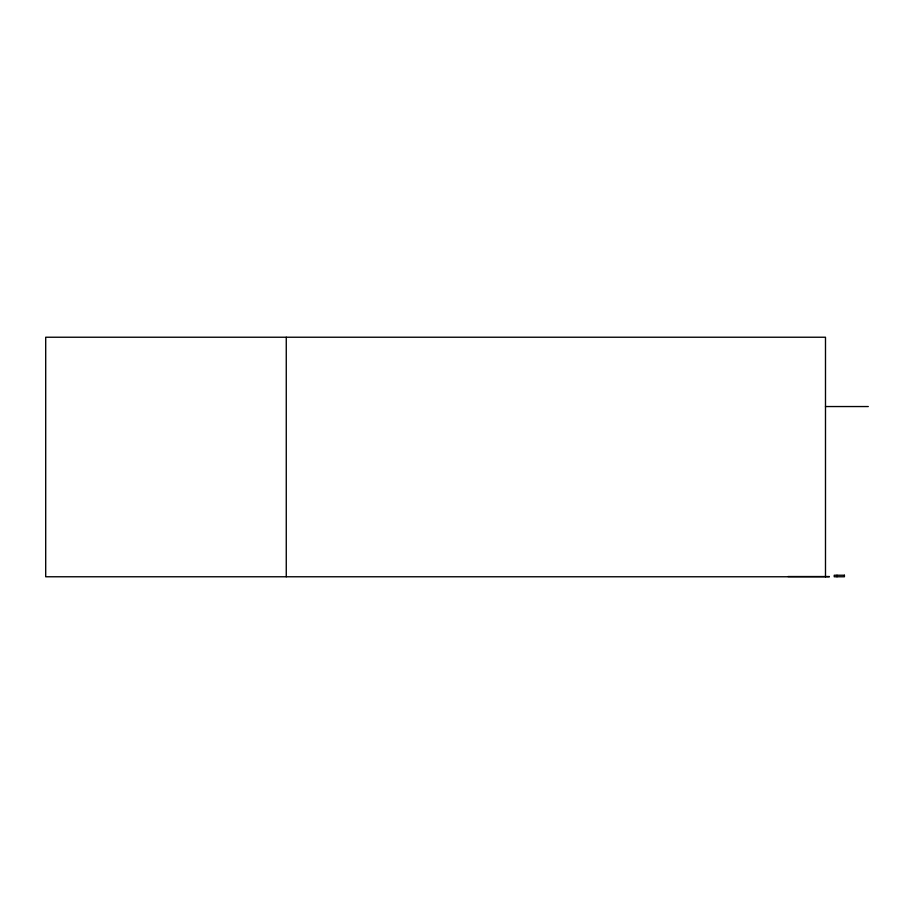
<?xml version="1.0" encoding="UTF-8"?>
<svg xmlns="http://www.w3.org/2000/svg" width="914" height="914" viewBox="0 0 914 914"><rect width="100%" height="100%" fill="white"/><g stroke="black" fill="none" stroke-linecap="round" stroke-linejoin="round"><path stroke-width="1.37" d="M825.491 406.547L868.3 406.547M787.982 576.54L829.398 576.54M829.398 576.768L45.7 576.768L45.7 337.232L825.491 337.232L825.491 576.768M837.007 575.237L837.007 576.768M286.265 337.232L286.265 576.768M844.422 575.237L834.231 575.237L834.231 576.768L844.422 576.768L844.422 575.237"/></g></svg>
